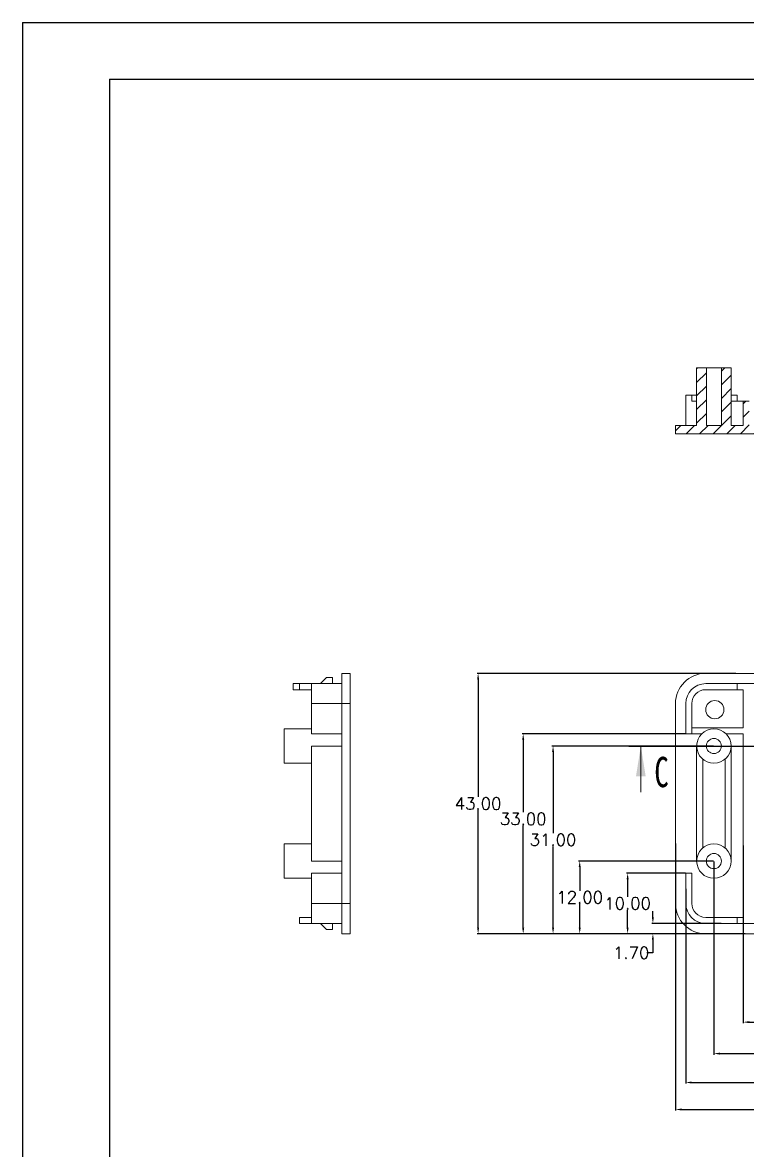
# Model space of a CAD drawing. Header units: inches. Extents: x 3440 to 5010, y 1126 to 1518.
# Drawn here: x 4456.2 to 4575.9, y 1331.3 to 1517.6 of the extents above; entities that cross this region are included whole.
import ezdxf

# ---------------------------------------------------------------- set-up
doc = ezdxf.new("R2010")
doc.units = ezdxf.units.IN
doc.header["$LTSCALE"] = 15
doc.linetypes.add('PHANTOM', pattern=[12.7, 6.35, -1.27, 1.27, -1.27, 1.27, -1.27])
doc.styles.add('SLDTEXTSTYLE6', font='TXT', dxfattribs={"width": 0.7})
doc.styles.get("Standard").update_dxf_attribs({"font": 'txt', "bigfont": 'gbcbig.shx'})
doc.dimstyles.new('2.5', dxfattribs={"dimtxt": 2, "dimasz": 1, "dimexe": 0.18, "dimexo": 0.0625, "dimgap": 0.09, "dimtad": 0, "dimtih": 1, "dimtoh": 1, "dimzin": 0, "dimdsep": 46, "dimtxsty": 'Standard', "dimcen": 1, "dimadec": 0, "dimazin": 2, "dimtfac": 1, "dimtofl": 0, "dimtmove": 0, "dimatfit": 3, "dimfxl": 0, "dimtolj": 1, "dimtzin": 0, "dimarcsym": 0})

# ---------------------------------------------------------------- blocks, each defined once
blk = doc.blocks.new('*D429')
at = {"color": 0, "lineweight": -2, "transparency": 16777216}
for p, q in [((4565.69, 1377.08), (4555.96, 1377.08)), ((4556.14, 1376.08), (4556.14, 1373.17)), ((4556.14, 1368.08), (4556.14, 1370.99)), ((4568.99, 1367.08), (4555.96, 1367.08))]:
    blk.add_line(p, q, dxfattribs=at)
at = {"color": 0, "transparency": 16777216}
for points in [[(4555.98, 1376.08), (4556.31, 1376.08), (4556.14, 1377.08)], [(4555.98, 1368.08), (4556.31, 1368.08), (4556.14, 1367.08)]]:
    blk.add_solid(points, dxfattribs=at)
at = {"layer": 'Defpoints', "color": 0, "transparency": 16777216}
for p in [(4565.75, 1377.08), (4556.14, 1367.08), (4569.05, 1367.08)]:
    blk.add_point(p, dxfattribs=at)
at = {"color": 0, "transparency": 16777216, "insert": (4556.14, 1372.08), "char_height": 2, "attachment_point": 5}
blk.add_mtext('\\A1;10.00', dxfattribs=at)
blk = doc.blocks.new('*D430')
at = {"color": 0, "lineweight": -2, "transparency": 16777216}
for p, q in [((4560.32, 1369.78), (4560.32, 1370.78)), ((4571.59, 1368.78), (4560.14, 1368.78)), ((4570.84, 1367.08), (4560.14, 1367.08)), ((4560.32, 1366.08), (4560.32, 1363.92)), ((4560.32, 1363.92), (4559.32, 1363.92))]:
    blk.add_line(p, q, dxfattribs=at)
at = {"color": 0, "transparency": 16777216}
for points in [[(4560.15, 1369.78), (4560.48, 1369.78), (4560.32, 1368.78)], [(4560.15, 1366.08), (4560.48, 1366.08), (4560.32, 1367.08)]]:
    blk.add_solid(points, dxfattribs=at)
at = {"layer": 'Defpoints', "color": 0, "transparency": 16777216}
for p in [(4560.32, 1368.78), (4571.65, 1368.78), (4570.9, 1367.08)]:
    blk.add_point(p, dxfattribs=at)
at = {"color": 0, "transparency": 16777216, "insert": (4556.73, 1363.92), "char_height": 2, "attachment_point": 5}
blk.add_mtext('\\A1;1.70', dxfattribs=at)
blk = doc.blocks.new('*D431')
at = {"color": 0, "lineweight": -2, "transparency": 16777216}
for p, q in [((4570.34, 1379.08), (4548.05, 1379.08)), ((4548.23, 1378.08), (4548.23, 1374.17)), ((4548.23, 1368.08), (4548.23, 1371.99)), ((4571.58, 1367.08), (4548.05, 1367.08))]:
    blk.add_line(p, q, dxfattribs=at)
at = {"color": 0, "transparency": 16777216}
for points in [[(4548.06, 1378.08), (4548.39, 1378.08), (4548.23, 1379.08)], [(4548.06, 1368.08), (4548.39, 1368.08), (4548.23, 1367.08)]]:
    blk.add_solid(points, dxfattribs=at)
at = {"layer": 'Defpoints', "color": 0, "transparency": 16777216}
for p in [(4548.23, 1379.08), (4570.4, 1379.08), (4571.64, 1367.08)]:
    blk.add_point(p, dxfattribs=at)
at = {"color": 0, "transparency": 16777216, "insert": (4548.23, 1373.08), "char_height": 2, "attachment_point": 5}
blk.add_mtext('\\A1;12.00', dxfattribs=at)
blk = doc.blocks.new('*D432')
at = {"color": 0, "lineweight": -2, "transparency": 16777216}
for p, q in [((4570.34, 1398.08), (4543.64, 1398.08)), ((4543.82, 1397.08), (4543.82, 1383.67)), ((4543.82, 1368.08), (4543.82, 1381.49)), ((4574.02, 1367.08), (4543.64, 1367.08))]:
    blk.add_line(p, q, dxfattribs=at)
at = {"color": 0, "transparency": 16777216}
for points in [[(4543.66, 1397.08), (4543.99, 1397.08), (4543.82, 1398.08)], [(4543.66, 1368.08), (4543.99, 1368.08), (4543.82, 1367.08)]]:
    blk.add_solid(points, dxfattribs=at)
at = {"layer": 'Defpoints', "color": 0, "transparency": 16777216}
for p in [(4543.82, 1398.08), (4570.4, 1398.08), (4574.09, 1367.08)]:
    blk.add_point(p, dxfattribs=at)
at = {"color": 0, "transparency": 16777216, "insert": (4543.82, 1382.58), "char_height": 2, "attachment_point": 5}
blk.add_mtext('\\A1;31.00', dxfattribs=at)
blk = doc.blocks.new('*D433')
at = {"color": 0, "lineweight": -2, "transparency": 16777216}
for p, q in [((4565.69, 1400.08), (4538.71, 1400.08)), ((4538.89, 1399.08), (4538.89, 1387.13)), ((4538.89, 1368.08), (4538.89, 1384.95)), ((4575.57, 1367.08), (4538.71, 1367.08))]:
    blk.add_line(p, q, dxfattribs=at)
at = {"color": 0, "transparency": 16777216}
for points in [[(4538.72, 1399.08), (4539.06, 1399.08), (4538.89, 1400.08)], [(4538.72, 1368.08), (4539.06, 1368.08), (4538.89, 1367.08)]]:
    blk.add_solid(points, dxfattribs=at)
at = {"layer": 'Defpoints', "color": 0, "transparency": 16777216}
for p in [(4538.89, 1400.08), (4565.75, 1400.08), (4575.64, 1367.08)]:
    blk.add_point(p, dxfattribs=at)
at = {"color": 0, "transparency": 16777216, "insert": (4538.89, 1386.04), "char_height": 2, "attachment_point": 5}
blk.add_mtext('\\A1;33.00', dxfattribs=at)
blk = doc.blocks.new('*D434')
at = {"color": 0, "lineweight": -2, "transparency": 16777216}
for p, q in [((4574.02, 1410.08), (4531.26, 1410.08)), ((4531.44, 1409.08), (4531.44, 1389.67)), ((4531.44, 1368.08), (4531.44, 1387.49)), ((4574.02, 1367.08), (4531.26, 1367.08))]:
    blk.add_line(p, q, dxfattribs=at)
at = {"color": 0, "transparency": 16777216}
for points in [[(4531.27, 1409.08), (4531.61, 1409.08), (4531.44, 1410.08)], [(4531.27, 1368.08), (4531.61, 1368.08), (4531.44, 1367.08)]]:
    blk.add_solid(points, dxfattribs=at)
at = {"layer": 'Defpoints', "color": 0, "transparency": 16777216}
for p in [(4531.44, 1410.08), (4574.09, 1410.08), (4574.09, 1367.08)]:
    blk.add_point(p, dxfattribs=at)
at = {"color": 0, "transparency": 16777216, "insert": (4531.44, 1388.58), "char_height": 2, "attachment_point": 5}
blk.add_mtext('\\A1;43.00', dxfattribs=at)
blk = doc.blocks.new('*D443')
at = {"color": 0, "lineweight": -2, "transparency": 16777216}
for p, q in [((4714.05, 1383.3), (4714.05, 1337.86)), ((4564.05, 1381.98), (4564.05, 1337.86)), ((4565.05, 1338.04), (4634.79, 1338.04)), ((4713.05, 1338.04), (4643.31, 1338.04))]:
    blk.add_line(p, q, dxfattribs=at)
at = {"color": 0, "transparency": 16777216}
for points in [[(4565.05, 1338.21), (4565.05, 1337.88), (4564.05, 1338.04)], [(4713.05, 1338.21), (4713.05, 1337.88), (4714.05, 1338.04)]]:
    blk.add_solid(points, dxfattribs=at)
at = {"layer": 'Defpoints', "color": 0, "transparency": 16777216}
for p in [(4714.05, 1383.37), (4564.05, 1382.04), (4564.05, 1338.04)]:
    blk.add_point(p, dxfattribs=at)
at = {"color": 0, "transparency": 16777216, "insert": (4639.05, 1338.04), "char_height": 2, "attachment_point": 5}
blk.add_mtext('\\A1;150.00', dxfattribs=at)
blk = doc.blocks.new('*D444')
at = {"color": 0, "lineweight": -2, "transparency": 16777216}
for p, q in [((4565.75, 1374.51), (4565.75, 1342.32)), ((4712.35, 1373.07), (4712.35, 1342.32)), ((4566.75, 1342.5), (4634.46, 1342.5)), ((4711.35, 1342.5), (4643.64, 1342.5))]:
    blk.add_line(p, q, dxfattribs=at)
at = {"color": 0, "transparency": 16777216}
for points in [[(4566.75, 1342.67), (4566.75, 1342.34), (4565.75, 1342.5)], [(4711.35, 1342.67), (4711.35, 1342.34), (4712.35, 1342.5)]]:
    blk.add_solid(points, dxfattribs=at)
at = {"layer": 'Defpoints', "color": 0, "transparency": 16777216}
for p in [(4565.75, 1374.58), (4712.35, 1373.13), (4712.35, 1342.5)]:
    blk.add_point(p, dxfattribs=at)
at = {"color": 0, "transparency": 16777216, "insert": (4639.05, 1342.5), "char_height": 2, "attachment_point": 5}
blk.add_mtext('\\A1;146.60', dxfattribs=at)
blk = doc.blocks.new('*D445')
at = {"color": 0, "lineweight": -2, "transparency": 16777216}
for p, q in [((4570.4, 1379.01), (4570.4, 1347.1)), ((4707.7, 1379.01), (4707.7, 1347.1)), ((4571.4, 1347.28), (4634.46, 1347.28)), ((4706.7, 1347.28), (4643.64, 1347.28))]:
    blk.add_line(p, q, dxfattribs=at)
at = {"color": 0, "transparency": 16777216}
for points in [[(4571.4, 1347.44), (4571.4, 1347.11), (4570.4, 1347.28)], [(4706.7, 1347.44), (4706.7, 1347.11), (4707.7, 1347.28)]]:
    blk.add_solid(points, dxfattribs=at)
at = {"layer": 'Defpoints', "color": 0, "transparency": 16777216}
for p in [(4570.4, 1379.08), (4707.7, 1379.08), (4707.7, 1347.28)]:
    blk.add_point(p, dxfattribs=at)
at = {"color": 0, "transparency": 16777216, "insert": (4639.05, 1347.28), "char_height": 2, "attachment_point": 5}
blk.add_mtext('\\A1;137.30', dxfattribs=at)
blk = doc.blocks.new('*D446')
at = {"color": 0, "lineweight": -2, "transparency": 16777216}
for p, q in [((4575.25, 1381.65), (4575.25, 1352.29)), ((4702.85, 1380.5), (4702.85, 1352.29)), ((4576.25, 1352.47), (4634.46, 1352.47)), ((4701.85, 1352.47), (4643.64, 1352.47))]:
    blk.add_line(p, q, dxfattribs=at)
at = {"color": 0, "transparency": 16777216}
for points in [[(4576.25, 1352.64), (4576.25, 1352.3), (4575.25, 1352.47)], [(4701.85, 1352.64), (4701.85, 1352.3), (4702.85, 1352.47)]]:
    blk.add_solid(points, dxfattribs=at)
at = {"layer": 'Defpoints', "color": 0, "transparency": 16777216}
for p in [(4575.25, 1381.71), (4702.85, 1380.56), (4575.25, 1352.47)]:
    blk.add_point(p, dxfattribs=at)
at = {"color": 0, "transparency": 16777216, "insert": (4639.05, 1352.47), "char_height": 2, "attachment_point": 5}
blk.add_mtext('\\A1;127.60', dxfattribs=at)

msp = doc.modelspace()

# ---------------------------------------------------------------- hatches: boundary and pattern name
at = {"linetype": 'Continuous', "lineweight": 0}
h = msp.add_hatch(dxfattribs=at)
h.set_pattern_fill('ANSI31', color=4, scale=0.5, style=0)
h.paths.add_polyline_path([(4573.251, 1451.041), (4573.251, 1460.541), (4571.651, 1460.541), (4571.651, 1451.041), (4569.151, 1451.041), (4569.151, 1460.541), (4567.551, 1460.541), (4567.551, 1451.041), (4564.051, 1451.041), (4564.051, 1449.641), (4714.051, 1449.641), (4714.051, 1451.041), (4710.551, 1451.041), (4710.551, 1460.541), (4708.951, 1460.541), (4708.951, 1451.041), (4706.451, 1451.041), (4706.451, 1460.541), (4704.851, 1460.541), (4704.851, 1451.041), (4702.851, 1451.041), (4702.851, 1455.041), (4701.851, 1455.041), (4701.851, 1451.041), (4576.251, 1451.041), (4576.251, 1455.041), (4575.251, 1455.041), (4575.251, 1451.041)], flags=0)

# ---------------------------------------------------------------- linework, layer by layer
for p, q in [((4456.165, 1517.567), (5010.438, 1517.567)), ((4456.165, 1517.567), (4456.165, 1125.657)), ((4470.507, 1508.236), (5001.107, 1508.236)), ((4470.507, 1508.236), (4470.507, 1134.988))]:
    msp.add_line(p, q)
at = {"color": 7, "linetype": 'Continuous', "lineweight": 15}
for p, q in [((4567.551, 1460.541), (4567.551, 1451.041)), ((4569.151, 1460.541), (4567.551, 1460.541)), ((4569.151, 1451.041), (4569.151, 1460.541)), ((4571.651, 1460.541), (4569.151, 1460.541)), ((4571.651, 1460.541), (4571.651, 1451.041)), ((4573.251, 1460.541), (4571.651, 1460.541)), ((4573.251, 1460.541), (4573.251, 1451.041)), ((4565.751, 1451.041), (4565.751, 1456.041)), ((4566.751, 1456.041), (4565.751, 1456.041)), ((4566.751, 1455.041), (4566.751, 1456.041)), ((4567.551, 1456.041), (4566.751, 1456.041)), ((4566.751, 1455.041), (4567.551, 1455.041)), ((4574.251, 1456.041), (4573.251, 1456.041)), ((4573.251, 1455.041), (4575.251, 1455.041)), ((4574.251, 1455.041), (4574.251, 1456.041)), ((4575.251, 1451.041), (4575.251, 1455.041)), ((4576.251, 1455.041), (4575.251, 1455.041)), ((4564.051, 1451.041), (4567.551, 1451.041)), ((4564.051, 1449.641), (4564.051, 1451.041)), ((4564.051, 1449.641), (4714.051, 1449.641)), ((4569.151, 1451.041), (4571.651, 1451.041)), ((4573.251, 1451.041), (4575.251, 1451.041)), ((4500.899, 1408.377), (4500.899, 1407.377)), ((4500.899, 1408.377), (4501.899, 1408.377)), ((4501.899, 1408.377), (4501.899, 1407.377)), ((4501.899, 1408.377), (4503.899, 1408.377)), ((4503.899, 1405.077), (4503.899, 1408.377)), ((4503.899, 1408.377), (4508.899, 1408.377)), ((4506.399, 1409.377), (4505.399, 1408.377)), ((4507.399, 1409.377), (4506.399, 1409.377)), ((4507.399, 1409.377), (4507.399, 1408.377)), ((4508.899, 1410.077), (4510.299, 1410.077)), ((4508.899, 1405.077), (4508.899, 1410.077)), ((4510.299, 1410.077), (4510.299, 1405.077)), ((4709.051, 1410.077), (4569.051, 1410.077)), ((4574.251, 1408.377), (4569.051, 1408.377)), ((4574.251, 1407.377), (4574.251, 1408.377)), ((4577.251, 1408.377), (4574.251, 1408.377)), ((4501.899, 1407.377), (4500.899, 1407.377)), ((4501.899, 1407.377), (4503.899, 1407.377)), ((4574.251, 1407.377), (4569.051, 1407.377)), ((4574.251, 1407.377), (4575.251, 1407.377)), ((4575.251, 1407.377), (4575.251, 1401.077)), ((4503.899, 1400.077), (4503.899, 1405.077)), ((4503.899, 1405.077), (4508.899, 1405.077)), ((4510.299, 1405.077), (4508.899, 1405.077)), ((4508.899, 1372.077), (4508.899, 1405.077)), ((4510.299, 1372.077), (4510.299, 1405.077)), ((4564.051, 1405.077), (4564.051, 1372.077)), ((4565.751, 1405.077), (4565.751, 1400.077)), ((4566.751, 1405.077), (4566.751, 1400.077)), ((4503.899, 1400.927), (4499.399, 1400.927)), ((4499.399, 1400.927), (4499.399, 1395.227)), ((4575.251, 1401.077), (4566.751, 1401.077)), ((4508.899, 1400.077), (4503.899, 1400.077)), ((4566.751, 1400.077), (4565.751, 1400.077)), ((4566.751, 1400.077), (4568.37, 1400.077)), ((4572.431, 1400.077), (4575.251, 1400.077)), ((4575.251, 1400.077), (4575.251, 1369.777)), ((4503.899, 1398.077), (4503.899, 1379.077)), ((4503.899, 1398.077), (4508.899, 1398.077)), ((4567.551, 1398.077), (4567.551, 1379.077)), ((4573.251, 1379.077), (4573.251, 1398.077)), ((4568.551, 1395.909), (4568.551, 1381.245)), ((4572.251, 1381.245), (4572.251, 1395.909)), ((4499.399, 1395.227), (4503.899, 1395.227)), ((4503.899, 1381.927), (4499.399, 1381.927)), ((4499.399, 1381.927), (4499.399, 1376.227)), ((4503.899, 1379.077), (4508.899, 1379.077)), ((4503.899, 1372.077), (4503.899, 1377.077)), ((4508.899, 1377.077), (4503.899, 1377.077)), ((4565.751, 1377.077), (4566.751, 1377.077)), ((4565.751, 1377.077), (4565.751, 1372.077)), ((4566.751, 1377.077), (4566.751, 1372.077)), ((4499.399, 1376.227), (4503.899, 1376.227)), ((4503.899, 1372.077), (4508.899, 1372.077)), ((4503.899, 1368.777), (4503.899, 1372.077)), ((4508.899, 1372.077), (4510.299, 1372.077)), ((4508.899, 1367.077), (4508.899, 1372.077)), ((4510.299, 1372.077), (4510.299, 1367.077)), ((4501.899, 1368.777), (4501.899, 1369.777)), ((4501.899, 1369.777), (4503.899, 1369.777)), ((4569.051, 1369.777), (4574.251, 1369.777)), ((4574.251, 1369.777), (4574.251, 1368.777)), ((4574.251, 1369.777), (4575.251, 1369.777)), ((4501.899, 1368.777), (4503.899, 1368.777)), ((4503.899, 1368.777), (4508.899, 1368.777)), ((4505.399, 1368.777), (4506.399, 1367.777)), ((4507.399, 1367.777), (4506.399, 1367.777)), ((4507.399, 1367.777), (4507.399, 1368.777)), ((4569.051, 1368.777), (4574.251, 1368.777)), ((4577.251, 1368.777), (4574.251, 1368.777)), ((4510.299, 1367.077), (4508.899, 1367.077)), ((4569.051, 1367.077), (4709.051, 1367.077))]:
    msp.add_line(p, q, dxfattribs=at)
at = {"color": 1, "linetype": 'PHANTOM', "lineweight": 30}
msp.add_line((4556.326, 1398.077), (4717.906, 1398.077), dxfattribs=at)
at = {"color": 7, "linetype": 'Continuous', "lineweight": 0}
msp.add_line((4558.326, 1390.477), (4558.326, 1398.077), dxfattribs=at)
at = {"color": 7, "linetype": 'Continuous', "lineweight": 15}
for centre, radius in [((4570.551, 1404.077), 1.5), ((4570.401, 1398.077), 2.85), ((4570.401, 1398.077), 1.25), ((4570.401, 1379.077), 2.85), ((4570.401, 1379.077), 1.25)]:
    msp.add_circle(centre, radius, dxfattribs=at)
for centre, radius, start, end in [((4569.051, 1405.077), 5, 90, 180), ((4569.051, 1405.077), 3.3, 90, 180), ((4569.051, 1405.077), 2.3, 90, 180), ((4569.051, 1372.077), 5, 180, 270), ((4569.051, 1372.077), 3.3, 180, 270), ((4569.051, 1372.077), 2.3, 180, 270)]:
    msp.add_arc(centre, radius, start, end, dxfattribs=at)
at = {"color": 7, "linetype": 'Continuous', "lineweight": 0}
msp.add_solid([(4558.326, 1398.077), (4557.526, 1393.077), (4559.126, 1393.077)], dxfattribs=at)

# ---------------------------------------------------------------- texts
at = {"color": 7, "linetype": 'Continuous', "insert": (4560.554, 1396.287), "char_height": 5, "attachment_point": 1, "style": 'SLDTEXTSTYLE6'}
msp.add_mtext('C', dxfattribs=at)

# ---------------------------------------------------------------- dimensions: what is measured, and where the dimension line sits
for base, p1, p2, picture, middle in [((4531.44, 1410.077), (4574.085, 1367.077), (4574.085, 1410.077), '*D434', (4531.44, 1388.577)), ((4543.822, 1398.077), (4574.085, 1367.077), (4570.401, 1398.077), '*D432', (4543.822, 1382.577)), ((4548.227, 1379.077), (4571.638, 1367.077), (4570.401, 1379.077), '*D431', (4548.227, 1373.077)), ((4556.144, 1367.077), (4565.751, 1377.077), (4569.051, 1367.077), '*D429', (4556.144, 1372.077))]:
    dim = msp.add_linear_dim(base=base, p1=p1, p2=p2, angle=90, dimstyle='2.5')
    dim.commit()
    dim.dimension.update_dxf_attribs({"geometry": picture, "text_midpoint": middle})
for base, p1, p2, picture, middle in [((4538.891, 1400.077), (4575.635, 1367.077), (4565.751, 1400.077), '*D433', (4538.891, 1386.039)), ((4560.318, 1368.777), (4570.904, 1367.077), (4571.651, 1368.777), '*D430', (4556.728, 1363.919))]:
    dim = msp.add_linear_dim(base=base, p1=p1, p2=p2, angle=90, dimstyle='2.5')
    dim.commit()
    dim.dimension.update_dxf_attribs({"geometry": picture, "text_midpoint": middle, "dimtype": 160})
for base, p1, p2, picture, middle in [((4564.051, 1338.042), (4714.051, 1383.366), (4564.051, 1382.041), '*D443', (4639.051, 1338.042)), ((4575.251, 1352.471), (4702.851, 1380.565), (4575.251, 1381.711), '*D446', (4639.051, 1352.471)), ((4707.701, 1347.276), (4570.401, 1379.077), (4707.701, 1379.077), '*D445', (4639.051, 1347.276)), ((4712.351, 1342.504), (4565.751, 1374.577), (4712.351, 1373.128), '*D444', (4639.051, 1342.504))]:
    dim = msp.add_linear_dim(base=base, p1=p1, p2=p2, dimstyle='2.5')
    dim.commit()
    dim.dimension.update_dxf_attribs({"geometry": picture, "text_midpoint": middle})

doc.saveas('drawing.dxf')
